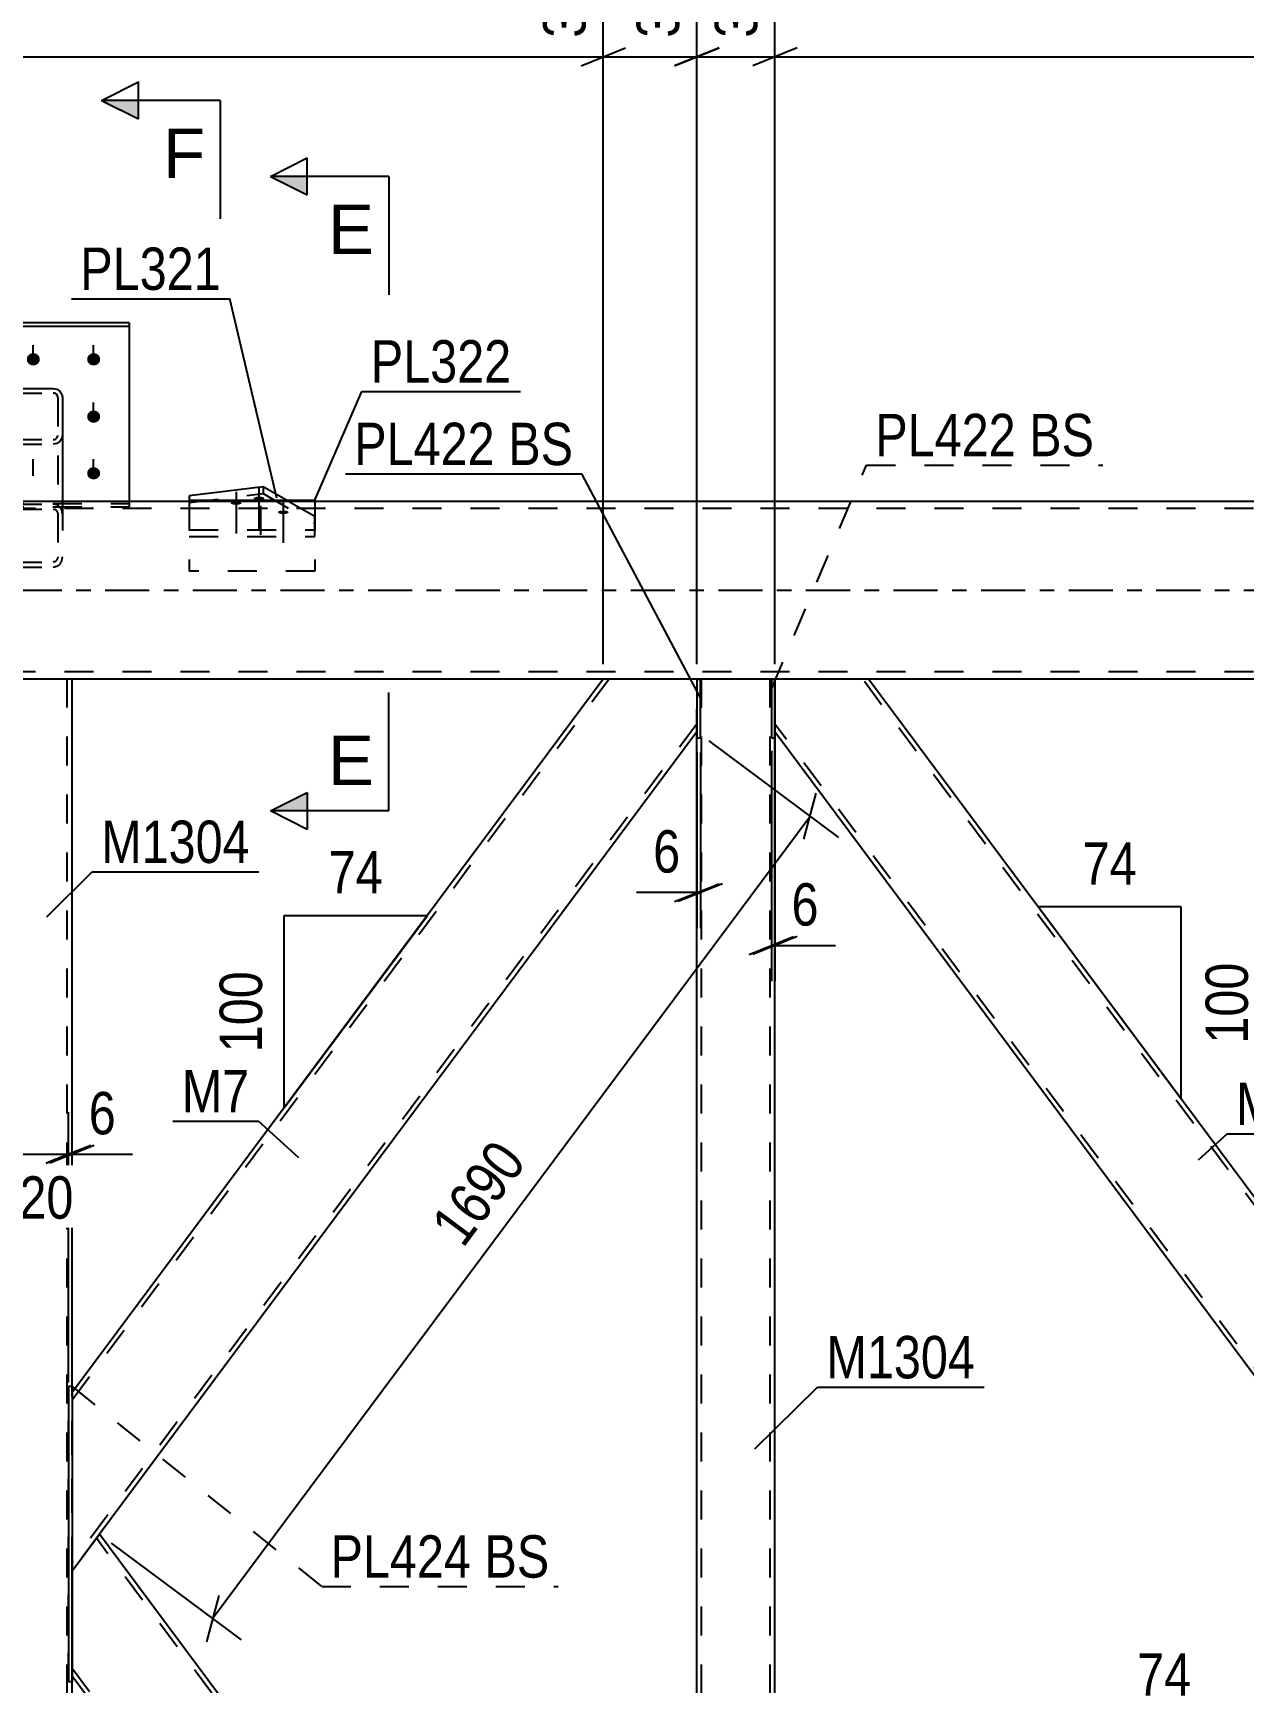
# Model space of a CAD drawing. Header units: millimetres. Extents: x -46 to 795, y -443 to 151.
# Drawn here: x 87 to 168.9, y -73.9 to 37.7 of the extents above; entities that cross this region are included whole.
import ezdxf

# ---------------------------------------------------------------- set-up
doc = ezdxf.new("R2010")
doc.units = ezdxf.units.MM
doc.linetypes.add('DXK_LINE_DOT2', pattern=[3.9198, 1.9599, -1.9599])
doc.linetypes.add('DXK_LINE_DOT3', pattern=[5.9187, 2.979, -0.9799, 0.9799, -0.9799])
doc.styles.add('Arial', font='ARIAL.TTF', dxfattribs={"height": 0.2})
doc.styles.add('Arial Narrow', font='ARIALN.TTF', dxfattribs={"height": 0.2})

# ---------------------------------------------------------------- blocks, each defined once
blk = doc.blocks.new('Part-761550593-3038 - 3006')
at = {"color": 7, "linetype": 'DXK_LINE_DOT2'}
for p, q in [((89.44, -73.77), (89.44, -53.82)), ((89.68, -53.82), (89.44, -53.82)), ((89.68, -73.77), (89.68, -53.82)), ((89.68, -73.77), (89.44, -73.77))]:
    blk.add_line(p, q, dxfattribs=at)
blk = doc.blocks.new('Part-761550593-3028 - 3006')
at = {"color": 7, "linetype": 'DXK_LINE_DOT2'}
for p, q in [((136.94, -6), (137.18, -6)), ((136.94, -6), (136.94, -9.97)), ((137.18, -6), (137.18, -9.97)), ((136.94, -9.97), (137.18, -9.97))]:
    blk.add_line(p, q, dxfattribs=at)
blk = doc.blocks.new('Part-761550593-3033 - 3006')
at = {"color": 2, "linetype": 'Continuous'}
for p, q in [((137.18, -6), (136.94, -6)), ((136.94, -6), (136.94, -9.97)), ((137.18, -9.97), (137.18, -6)), ((136.94, -9.97), (137.18, -9.97))]:
    blk.add_line(p, q, dxfattribs=at)
blk = doc.blocks.new('Part-761550593-3043 - 3006')
at = {"color": 2, "linetype": 'Continuous'}
for p, q in [((89.68, -53.82), (89.44, -53.82)), ((89.44, -53.82), (89.44, -73.77)), ((89.68, -53.82), (89.68, -73.77)), ((89.68, -73.77), (89.44, -73.77))]:
    blk.add_line(p, q, dxfattribs=at)
blk = doc.blocks.new('Bolt-761550593-3051 - 3006')
at = {"linetype": 'Continuous'}
for points in [[(100.77, 5.77), (100.69, 5.77), (100.62, 5.78), (100.56, 5.8), (100.5, 5.81), (100.46, 5.83), (100.42, 5.86), (100.41, 5.88), (100.41, 5.91), (100.42, 5.93), (100.46, 5.96), (100.5, 5.98), (100.56, 5.99), (100.62, 6.01), (100.69, 6.02), (100.77, 6.02), (100.84, 6.02), (100.91, 6.01), (100.98, 5.99), (101.03, 5.98), (101.08, 5.96), (101.11, 5.93), (101.13, 5.91), (101.13, 5.88), (101.11, 5.86), (101.08, 5.83), (101.03, 5.81), (100.98, 5.8), (100.91, 5.78), (100.84, 5.77)], [(102.31, 6.09), (102.24, 6.09), (102.17, 6.1), (102.1, 6.11), (102.05, 6.13), (102, 6.15), (101.97, 6.17), (101.95, 6.2), (101.95, 6.22), (101.97, 6.25), (102, 6.27), (102.05, 6.29), (102.1, 6.31), (102.17, 6.32), (102.24, 6.33), (102.31, 6.33), (102.39, 6.33), (102.46, 6.32), (102.52, 6.31), (102.58, 6.29), (102.62, 6.27), (102.66, 6.25), (102.67, 6.22), (102.67, 6.2), (102.66, 6.17), (102.62, 6.15), (102.58, 6.13), (102.52, 6.11), (102.46, 6.1), (102.39, 6.09)], [(103.95, 5.15), (103.88, 5.15), (103.81, 5.16), (103.74, 5.17), (103.68, 5.19), (103.64, 5.21), (103.61, 5.23), (103.59, 5.26), (103.59, 5.28), (103.61, 5.31), (103.64, 5.33), (103.68, 5.35), (103.74, 5.37), (103.81, 5.38), (103.88, 5.39), (103.95, 5.39), (104.03, 5.39), (104.1, 5.38), (104.16, 5.37), (104.22, 5.35), (104.26, 5.33), (104.29, 5.31), (104.31, 5.28), (104.31, 5.26), (104.29, 5.23), (104.26, 5.21), (104.22, 5.19), (104.16, 5.17), (104.1, 5.16), (104.03, 5.15)]]:
    blk.add_hatch(color=1, dxfattribs=at).paths.add_polyline_path(points)
at = {"color": 1, "linetype": 'Continuous'}
for p, q in [((102.31, 6.96), (102.31, 4.14)), ((100.77, 6.65), (100.77, 3.83)), ((103.95, 6.02), (103.95, 3.2))]:
    blk.add_line(p, q, dxfattribs=at)
at = {"color": 1, "linetype": 'DXK_LINE_DOT2'}
blk.add_line((102.41, 5.71), (102.41, 2.89), dxfattribs=at)
blk = doc.blocks.new('Part-761550593-3052 - 3006')
at = {"color": 2, "linetype": 'Continuous'}
for p, q in [((97.6, 6.08), (97.6, 6)), ((97.6, 6.08), (106.08, 6.08)), ((106.08, 6.08), (106.08, 6))]:
    blk.add_line(p, q, dxfattribs=at)
at = {"color": 7, "linetype": 'DXK_LINE_DOT2'}
for p, q in [((97.6, 6), (97.6, 1.28)), ((106.08, 6), (106.08, 1.28)), ((106.08, 1.28), (97.6, 1.28))]:
    blk.add_line(p, q, dxfattribs=at)
blk = doc.blocks.new('Bolt-761550593-3147 - 3006')
at = {"linetype": 'Continuous'}
for points in [[(82.94, 16.02), (83.03, 16.01), (83.12, 15.99), (83.2, 15.94), (83.27, 15.89), (83.32, 15.82), (83.36, 15.74), (83.38, 15.65), (83.38, 15.57), (83.36, 15.48), (83.32, 15.4), (83.27, 15.33), (83.2, 15.27), (83.12, 15.23), (83.03, 15.2), (82.94, 15.2), (82.85, 15.2), (82.76, 15.23), (82.68, 15.27), (82.62, 15.33), (82.56, 15.4), (82.52, 15.48), (82.51, 15.57), (82.51, 15.65), (82.52, 15.74), (82.56, 15.82), (82.62, 15.89), (82.68, 15.94), (82.76, 15.99), (82.85, 16.01)], [(87.06, 16.02), (87.15, 16.01), (87.24, 15.99), (87.32, 15.94), (87.39, 15.89), (87.44, 15.82), (87.48, 15.74), (87.5, 15.65), (87.5, 15.57), (87.48, 15.48), (87.44, 15.4), (87.39, 15.33), (87.32, 15.27), (87.24, 15.23), (87.15, 15.2), (87.06, 15.2), (86.97, 15.2), (86.88, 15.23), (86.8, 15.27), (86.74, 15.33), (86.68, 15.4), (86.64, 15.48), (86.63, 15.57), (86.63, 15.65), (86.64, 15.74), (86.68, 15.82), (86.74, 15.89), (86.8, 15.94), (86.88, 15.99), (86.97, 16.01)], [(91.14, 16.02), (91.23, 16.01), (91.32, 15.99), (91.4, 15.94), (91.47, 15.89), (91.52, 15.82), (91.56, 15.74), (91.58, 15.65), (91.58, 15.57), (91.56, 15.48), (91.52, 15.4), (91.47, 15.33), (91.4, 15.27), (91.32, 15.23), (91.23, 15.2), (91.14, 15.2), (91.05, 15.2), (90.96, 15.23), (90.88, 15.27), (90.82, 15.33), (90.76, 15.4), (90.72, 15.48), (90.71, 15.57), (90.71, 15.65), (90.72, 15.74), (90.76, 15.82), (90.82, 15.89), (90.88, 15.94), (90.96, 15.99), (91.05, 16.01)], [(82.94, 12.15), (83.03, 12.14), (83.12, 12.11), (83.2, 12.07), (83.27, 12.01), (83.32, 11.94), (83.36, 11.86), (83.38, 11.78), (83.38, 11.69), (83.36, 11.61), (83.32, 11.53), (83.27, 11.46), (83.2, 11.4), (83.12, 11.36), (83.03, 11.33), (82.94, 11.32), (82.85, 11.33), (82.76, 11.36), (82.68, 11.4), (82.62, 11.46), (82.56, 11.53), (82.52, 11.61), (82.51, 11.69), (82.51, 11.78), (82.52, 11.86), (82.56, 11.94), (82.62, 12.01), (82.68, 12.07), (82.76, 12.11), (82.85, 12.14)], [(91.14, 12.15), (91.23, 12.14), (91.32, 12.11), (91.4, 12.07), (91.47, 12.01), (91.52, 11.94), (91.56, 11.86), (91.58, 11.78), (91.58, 11.69), (91.56, 11.61), (91.52, 11.53), (91.47, 11.46), (91.4, 11.4), (91.32, 11.36), (91.23, 11.33), (91.14, 11.32), (91.05, 11.33), (90.96, 11.36), (90.88, 11.4), (90.82, 11.46), (90.76, 11.53), (90.72, 11.61), (90.71, 11.69), (90.71, 11.78), (90.72, 11.86), (90.76, 11.94), (90.82, 12.01), (90.88, 12.07), (90.96, 12.11), (91.05, 12.14)], [(82.94, 8.32), (83.03, 8.31), (83.12, 8.28), (83.2, 8.24), (83.27, 8.18), (83.32, 8.11), (83.36, 8.03), (83.38, 7.95), (83.38, 7.86), (83.36, 7.78), (83.32, 7.7), (83.27, 7.63), (83.2, 7.57), (83.12, 7.53), (83.03, 7.5), (82.94, 7.49), (82.85, 7.5), (82.76, 7.53), (82.68, 7.57), (82.62, 7.63), (82.56, 7.7), (82.52, 7.78), (82.51, 7.86), (82.51, 7.95), (82.52, 8.03), (82.56, 8.11), (82.62, 8.18), (82.68, 8.24), (82.76, 8.28), (82.85, 8.31)], [(91.14, 8.32), (91.23, 8.31), (91.32, 8.28), (91.4, 8.24), (91.47, 8.18), (91.52, 8.11), (91.56, 8.03), (91.58, 7.95), (91.58, 7.86), (91.56, 7.78), (91.52, 7.7), (91.47, 7.63), (91.4, 7.57), (91.32, 7.53), (91.23, 7.5), (91.14, 7.49), (91.05, 7.5), (90.96, 7.53), (90.88, 7.57), (90.82, 7.63), (90.76, 7.7), (90.72, 7.78), (90.71, 7.86), (90.71, 7.95), (90.72, 8.03), (90.76, 8.11), (90.82, 8.18), (90.88, 8.24), (90.96, 8.28), (91.05, 8.31)]]:
    blk.add_hatch(color=1, dxfattribs=at).paths.add_polyline_path(points)
at = {"color": 1, "linetype": 'Continuous'}
for p, q in [((82.94, 15.43), (82.94, 16.57)), ((87.06, 15.43), (87.06, 16.57)), ((91.14, 15.43), (91.14, 16.57)), ((82.94, 11.56), (82.94, 12.69)), ((91.14, 11.56), (91.14, 12.69)), ((82.94, 7.73), (82.94, 8.86)), ((91.14, 7.73), (91.14, 8.86))]:
    blk.add_line(p, q, dxfattribs=at)
at = {"color": 1, "linetype": 'DXK_LINE_DOT2'}
blk.add_line((87.06, 7.73), (87.06, 8.86), dxfattribs=at)
blk = doc.blocks.new('Part-761550593-3091 - 3006')
at = {"color": 2, "linetype": 'Continuous'}
for p, q in [((132.14, -6), (131.9, -6)), ((131.9, -6), (131.9, -9.97)), ((132.14, -9.97), (132.14, -6)), ((131.9, -9.97), (132.14, -9.97))]:
    blk.add_line(p, q, dxfattribs=at)
blk = doc.blocks.new('Part-761550593-3176 - 3006')
at = {"color": 7, "linetype": 'DXK_LINE_DOT2'}
for p, q in [((131.9, -6), (132.14, -6)), ((131.9, -6), (131.9, -9.97)), ((132.14, -6), (132.14, -9.97)), ((131.9, -9.97), (132.14, -9.97))]:
    blk.add_line(p, q, dxfattribs=at)
blk = doc.blocks.new('Part-761550593-3196 - 3006')
at = {"color": 2, "linetype": 'Continuous'}
for p, q in [((608.54, 6), (20.9, 6)), ((125.6, -6), (48.48, -6)), ((136.94, -6), (132.14, -6)), ((137.18, -6), (137.18, -6)), ((220.6, -6), (143.48, -6))]:
    blk.add_line(p, q, dxfattribs=at)
at = {"color": 7, "linetype": 'DXK_LINE_DOT2'}
for p, q in [((608.54, 5.52), (20.9, 5.52)), ((608.54, -5.52), (20.9, -5.52)), ((608.54, -6), (41.94, -6)), ((132.14, -6), (125.6, -6)), ((137.18, -6), (136.94, -6)), ((143.48, -6), (137.18, -6))]:
    blk.add_line(p, q, dxfattribs=at)
at = {"color": 7, "linetype": 'DXK_LINE_DOT3'}
blk.add_line((20.9, 0), (608.54, 0), dxfattribs=at)
blk = doc.blocks.new('Part-761550593-3250 - 3006')
at = {"color": 2, "linetype": 'Continuous'}
for p, q in [((85.09, 13.26), (85.23, 13.46)), ((85.23, 13.46), (85.44, 13.59)), ((85.44, 13.59), (85.68, 13.64)), ((85.68, 13.64), (88.4, 13.64)), ((88.4, 13.64), (88.65, 13.59)), ((88.65, 13.59), (88.86, 13.46)), ((88.86, 13.46), (88.99, 13.26)), ((85.04, 13.03), (85.09, 13.26)), ((85.04, 13.03), (85.04, 6)), ((88.99, 13.26), (89.04, 13.03)), ((89.04, 13.03), (89.04, 6))]:
    blk.add_line(p, q, dxfattribs=at)
at = {"color": 7, "linetype": 'DXK_LINE_DOT2'}
for p, q in [((85.39, 13.15), (85.36, 13.03)), ((85.36, 13.03), (85.36, 2.25)), ((85.46, 13.25), (85.39, 13.15)), ((85.56, 13.31), (85.46, 13.25)), ((85.68, 13.33), (85.56, 13.31)), ((85.68, 13.33), (88.4, 13.33)), ((88.53, 13.31), (88.4, 13.33)), ((88.63, 13.25), (88.53, 13.31)), ((88.7, 13.15), (88.63, 13.25)), ((88.72, 13.03), (88.7, 13.15)), ((88.72, 13.03), (88.72, 2.25)), ((85.09, 10.25), (85.04, 10.48)), ((85.23, 10.05), (85.09, 10.25)), ((85.44, 9.92), (85.23, 10.05)), ((85.39, 10.36), (85.36, 10.48)), ((85.44, 10.29), (85.39, 10.36)), ((85.46, 10.27), (85.44, 10.29)), ((85.46, 10.27), (85.56, 10.2)), ((85.56, 10.2), (85.68, 10.18)), ((85.68, 10.18), (88.4, 10.18)), ((88.4, 10.18), (88.53, 10.2)), ((88.53, 10.2), (88.63, 10.27)), ((88.63, 10.27), (88.65, 10.29)), ((88.65, 10.29), (88.7, 10.36)), ((88.86, 10.05), (88.65, 9.92)), ((88.7, 10.36), (88.72, 10.48)), ((88.99, 10.25), (88.86, 10.05)), ((89.04, 10.48), (88.99, 10.25)), ((85.68, 9.88), (85.44, 9.92)), ((85.68, 9.88), (88.4, 9.88)), ((88.65, 9.92), (88.4, 9.88)), ((85.04, 6), (85.04, 2.25)), ((85.68, 5.83), (85.44, 5.77)), ((85.68, 5.83), (88.4, 5.83)), ((88.65, 5.77), (88.4, 5.83)), ((89.04, 6), (89.04, 2.25)), ((85.09, 5.41), (85.04, 5.14)), ((85.36, 5.14), (85.39, 5.28)), ((85.56, 5.46), (85.68, 5.49)), ((85.68, 5.49), (88.4, 5.49)), ((88.4, 5.49), (88.53, 5.46)), ((88.7, 5.28), (88.72, 5.14)), ((89.04, 5.14), (88.99, 5.41)), ((85.04, 2.25), (85.09, 1.99)), ((85.39, 2.12), (85.36, 2.25)), ((88.72, 2.25), (88.7, 2.12)), ((88.99, 1.99), (89.04, 2.25)), ((85.44, 1.62), (85.68, 1.57)), ((85.68, 1.91), (85.56, 1.94)), ((85.68, 1.91), (88.4, 1.91)), ((85.68, 1.57), (88.4, 1.57)), ((88.53, 1.94), (88.4, 1.91)), ((88.4, 1.57), (88.65, 1.62))]:
    blk.add_line(p, q, dxfattribs=at)
for centre, radius, start, end in [((88.37, 5.17), 0.662, 20.7583, 65.68), ((85.7, 5.16), 0.331, 114.32, 159.2417), ((88.39, 5.16), 0.331, 20.7583, 65.68), ((85.71, 2.22), 0.662, 200.7583, 245.68), ((85.7, 2.24), 0.331, 200.7583, 245.68), ((88.39, 2.24), 0.331, 294.32, 339.2417), ((88.37, 2.22), 0.662, 294.32, 339.2417)]:
    blk.add_arc(centre, radius, start, end, dxfattribs=at)
blk = doc.blocks.new('Part-761550593-3252 - 3006')
at = {"color": 2, "linetype": 'Continuous'}
for p, q in [((93.54, 18.08), (80.54, 18.08)), ((80.54, 18.08), (80.54, 6)), ((80.54, 17.86), (93.54, 17.86)), ((93.54, 18.08), (93.54, 6))]:
    blk.add_line(p, q, dxfattribs=at)
at = {"color": 7, "linetype": 'DXK_LINE_DOT2'}
for p, q in [((80.54, 6), (80.54, 5.65)), ((80.54, 5.87), (93.54, 5.87)), ((80.54, 5.65), (93.54, 5.65)), ((93.54, 6), (93.54, 5.65))]:
    blk.add_line(p, q, dxfattribs=at)
blk = doc.blocks.new('Part-761550593-3378 - 3006')
at = {"color": 2, "linetype": 'Continuous'}
for p, q in [((125.58, -6), (89.68, -54.22)), ((131.9, -6), (125.6, -6)), ((131.9, -9.57), (91.53, -63.8))]:
    blk.add_line(p, q, dxfattribs=at)
at = {"color": 7, "linetype": 'DXK_LINE_DOT2'}
for p, q in [((125.98, -6), (89.68, -54.76)), ((125.58, -6), (125.6, -6)), ((125.6, -6), (125.58, -6)), ((131.9, -6), (131.9, -9.57)), ((131.9, -9.04), (89.68, -65.74)), ((89.68, -66.28), (89.68, -54.22)), ((91.53, -63.8), (89.68, -66.28))]:
    blk.add_line(p, q, dxfattribs=at)
blk = doc.blocks.new('Part-761550593-3273 - 3006')
at = {"color": 2, "linetype": 'Continuous'}
for p, q in [((89.68, -66.28), (91.53, -63.8)), ((131.9, -118.03), (91.53, -63.8)), ((89.68, -72.31), (89.68, -66.28)), ((89.68, -73.38), (89.68, -72.31)), ((125.58, -121.6), (89.68, -73.38)), ((125.6, -121.6), (131.9, -121.6))]:
    blk.add_line(p, q, dxfattribs=at)
at = {"color": 7, "linetype": 'DXK_LINE_DOT2'}
for p, q in [((131.9, -118.56), (91.33, -64.07)), ((89.68, -73.3), (89.68, -72.31)), ((89.68, -72.84), (89.68, -72.72)), ((125.98, -121.6), (89.68, -72.84)), ((131.9, -121.6), (131.9, -118.03)), ((125.58, -121.6), (125.6, -121.6)), ((125.6, -121.6), (125.58, -121.6))]:
    blk.add_line(p, q, dxfattribs=at)
blk = doc.blocks.new('Part-761550593-3383 - 3006')
at = {"color": 7, "linetype": 'DXK_LINE_DOT2'}
for p, q in [((89.68, -6), (84.4, -6)), ((89.36, -121.6), (89.36, -6)), ((89.68, -73.77), (89.68, -53.82))]:
    blk.add_line(p, q, dxfattribs=at)
at = {"color": 2, "linetype": 'Continuous'}
for p, q in [((89.68, -53.82), (89.68, -6)), ((89.68, -121.6), (89.68, -73.77))]:
    blk.add_line(p, q, dxfattribs=at)
blk = doc.blocks.new('Part-761550593-3398 - 3006')
at = {"color": 7, "linetype": 'DXK_LINE_DOT2'}
for p, q in [((137.18, -6), (131.9, -6)), ((131.9, -9.97), (131.9, -6)), ((132.22, -121.6), (132.22, -6)), ((136.86, -121.6), (136.86, -6)), ((137.18, -9.97), (137.18, -6))]:
    blk.add_line(p, q, dxfattribs=at)
at = {"color": 2, "linetype": 'Continuous'}
for p, q in [((131.9, -117.51), (131.9, -9.97)), ((137.18, -117.63), (137.18, -9.97))]:
    blk.add_line(p, q, dxfattribs=at)
blk = doc.blocks.new('Part-761550593-3418 - 3006')
at = {"color": 2, "linetype": 'Continuous'}
for p, q in [((143.48, -6), (137.18, -6)), ((182.04, -57.77), (143.49, -6)), ((177.55, -63.8), (137.18, -9.57)), ((181.64, -58.31), (182.04, -57.77)), ((181.64, -58.31), (177.55, -63.8))]:
    blk.add_line(p, q, dxfattribs=at)
at = {"color": 7, "linetype": 'DXK_LINE_DOT2'}
for p, q in [((137.18, -9.57), (137.18, -6)), ((181.84, -58.04), (143.1, -6)), ((143.49, -6), (143.48, -6)), ((143.49, -6), (143.48, -6)), ((177.75, -63.53), (137.18, -9.04)), ((182.01, -57.81), (181.64, -58.31)), ((177.75, -63.53), (177.77, -63.51))]:
    blk.add_line(p, q, dxfattribs=at)
blk = doc.blocks.new('Part-761550593-3479 - 3006')
at = {"color": 2, "linetype": 'Continuous'}
for p, q in [((102.59, 6.98), (97.6, 6.39)), ((104.17, 6.08), (102.59, 6.98)), ((97.6, 6.39), (97.6, 6.08))]:
    blk.add_line(p, q, dxfattribs=at)
at = {"color": 7, "linetype": 'DXK_LINE_DOT2'}
for p, q in [((102.59, 6.98), (102.59, 6.53)), ((97.6, 5.93), (102.59, 6.53)), ((97.6, 6.08), (97.6, 3.64)), ((102.59, 6.53), (106.08, 4.54)), ((106.08, 4.99), (104.17, 6.08)), ((106.08, 3.64), (106.08, 4.99)), ((97.6, 4.09), (106.08, 4.09)), ((97.6, 3.64), (106.08, 3.64))]:
    blk.add_line(p, q, dxfattribs=at)
blk = doc.blocks.new('StraightDimension-761550593-4062 - 3006')
at = {"color": 7, "linetype": 'Continuous'}
for p, q in [((137.18, -7), (137.18, -26.41)), ((136.94, -10.86), (136.94, -26.41)), ((135.44, -24.61), (138.44, -23.41)), ((138.68, -23.41), (135.68, -24.61)), ((136.94, -24.01), (137.18, -24.01)), ((137.18, -24.01), (141.26, -24.01)), ((137.18, -24.01), (141.26, -24.01))]:
    blk.add_line(p, q, dxfattribs=at)
at = {"color": 0}
blk.add_wipeout([(140.73, -23.26), (140.73, -19.06), (137.7, -19.06), (137.7, -23.26)], dxfattribs=at)
at = {"color": 3, "style": 'Arial Narrow'}
blk.add_text('6', height=2.86, dxfattribs=at).set_placement((138.3, -22.66))
blk = doc.blocks.new('AngleDimension-761550593-3488 - 3006')
at = {"color": 7, "linetype": 'Continuous'}
for p, q in [((104.02, -21.98), (113.69, -21.98)), ((104.02, -34.97), (113.69, -21.98)), ((104.02, -34.97), (104.02, -21.98)), ((110.77, -25.9), (113.69, -21.98))]:
    blk.add_line(p, q, dxfattribs=at)
at = {"color": 0}
for points in [[(111.28, -21.08), (111.28, -16.88), (106.42, -16.88), (106.42, -21.08)], [(103.12, -25.13), (98.92, -25.13), (98.92, -31.82), (103.12, -31.82)]]:
    blk.add_wipeout(points, dxfattribs=at)
at = {"color": 3, "style": 'Arial Narrow'}
blk.add_text('74', height=2.863, dxfattribs=at).set_placement((107.02, -20.48))
blk.add_text('100', height=2.863, rotation=90.0002, dxfattribs=at).set_placement((102.52, -31.22))
blk = doc.blocks.new('StraightDimension-761550593-4393 - 3006')
at = {"color": 7, "linetype": 'Continuous'}
for p, q in [((132.7, -10.17), (141.47, -16.7)), ((139.13, -16.83), (139.96, -13.71)), ((99.18, -69.49), (139.55, -15.27)), ((92.33, -64.4), (101.1, -70.93)), ((99.59, -67.93), (98.76, -71.06))]:
    blk.add_line(p, q, dxfattribs=at)
at = {"color": 0}
blk.add_wipeout([(121.3, -38.52), (117.93, -36.01), (112.85, -42.84), (116.22, -45.35)], dxfattribs=at)
at = {"color": 3, "style": 'Arial Narrow'}
blk.add_text('1690', height=2.863, rotation=53.3309, dxfattribs=at).set_placement((116.1, -44.51))
blk = doc.blocks.new('AngleDimension-761550593-3565 - 3006')
at = {"color": 7, "linetype": 'Continuous'}
for p, q in [((158.53, -26.19), (154.96, -21.4)), ((164.64, -21.4), (154.96, -21.4)), ((164.64, -34.39), (154.96, -21.4)), ((164.64, -34.39), (164.64, -21.4))]:
    blk.add_line(p, q, dxfattribs=at)
at = {"color": 0}
for points in [[(162.23, -20.5), (162.23, -16.3), (157.37, -16.3), (157.37, -20.5)], [(169.74, -24.56), (165.54, -24.56), (165.54, -31.24), (169.74, -31.24)]]:
    blk.add_wipeout(points, dxfattribs=at)
at = {"color": 3, "style": 'Arial Narrow'}
blk.add_text('74', height=2.863, dxfattribs=at).set_placement((157.97, -19.9))
blk.add_text('100', height=2.863, rotation=90.0002, dxfattribs=at).set_placement((169.14, -30.64))
blk = doc.blocks.new('StraightDimension-761550593-3593 - 3006')
at = {"color": 7, "linetype": 'Continuous'}
for p, q in [((131.9, -10.97), (131.9, -22.83)), ((132.14, -10.97), (132.14, -22.83)), ((130.4, -21.03), (133.4, -19.83)), ((133.64, -19.83), (130.64, -21.03)), ((131.9, -20.43), (127.82, -20.43)), ((131.9, -20.43), (127.82, -20.43)), ((131.9, -20.43), (132.14, -20.43))]:
    blk.add_line(p, q, dxfattribs=at)
at = {"color": 0}
blk.add_wipeout([(131.37, -19.68), (131.37, -15.48), (128.35, -15.48), (128.35, -19.68)], dxfattribs=at)
at = {"color": 3, "style": 'Arial Narrow'}
blk.add_text('6', height=2.86, dxfattribs=at).set_placement((128.95, -19.08))
blk = doc.blocks.new('StraightDimension-761550593-11436 - 3006')
at = {"color": 7, "linetype": 'Continuous'}
for p, q in [((137.18, -5), (137.18, 44.66)), ((220.58, -5), (220.58, 44.66)), ((138.68, 36.65), (135.68, 35.45)), ((137.18, 36.05), (220.58, 36.05)), ((219.08, 35.45), (222.08, 36.65))]:
    blk.add_line(p, q, dxfattribs=at)
at = {"color": 0, "linetype": 'Continuous'}
blk.add_wipeout([(219.98, 45.26), (215.78, 45.26), (215.78, 36.75), (219.98, 36.75)], dxfattribs=at)
at = {"color": 3, "linetype": 'Continuous', "style": 'Arial Narrow'}
blk.add_text('5875', height=2.863, rotation=90.0002, dxfattribs=at).set_placement((219.38, 37.35))
blk = doc.blocks.new('StraightDimension-761550593-11437 - 3006')
at = {"color": 7, "linetype": 'Continuous'}
for p, q in [((131.9, -5), (131.9, 44.66)), ((137.18, -5), (137.18, 44.66)), ((130.4, 35.45), (133.4, 36.65)), ((131.9, 36.05), (137.18, 36.05)), ((138.68, 36.65), (135.68, 35.45))]:
    blk.add_line(p, q, dxfattribs=at)
at = {"color": 0, "linetype": 'Continuous'}
blk.add_wipeout([(136.58, 45.26), (132.38, 45.26), (132.38, 36.75), (136.58, 36.75)], dxfattribs=at)
at = {"color": 3, "linetype": 'Continuous', "style": 'Arial Narrow'}
blk.add_text('3790', height=2.863, rotation=90.0002, dxfattribs=at).set_placement((135.98, 37.35))
blk = doc.blocks.new('StraightDimension-761550593-11438 - 3006')
at = {"color": 7, "linetype": 'Continuous'}
for p, q in [((125.58, -5), (125.58, 44.66)), ((131.9, -5), (131.9, 44.66)), ((124.08, 35.45), (127.08, 36.65)), ((125.58, 36.05), (131.9, 36.05)), ((133.4, 36.65), (130.4, 35.45))]:
    blk.add_line(p, q, dxfattribs=at)
at = {"color": 0, "linetype": 'Continuous'}
blk.add_wipeout([(131.3, 45.26), (127.1, 45.26), (127.1, 36.75), (131.3, 36.75)], dxfattribs=at)
at = {"color": 3, "linetype": 'Continuous', "style": 'Arial Narrow'}
blk.add_text('3658', height=2.863, rotation=90.0002, dxfattribs=at).set_placement((130.7, 37.35))
blk = doc.blocks.new('StraightDimension-761550593-11439 - 3006')
at = {"color": 7, "linetype": 'Continuous'}
for p, q in [((84.4, -5), (84.4, 44.66)), ((125.58, -5), (125.58, 44.66)), ((85.9, 36.65), (82.9, 35.45)), ((84.4, 36.05), (125.58, 36.05)), ((124.08, 35.45), (127.08, 36.65))]:
    blk.add_line(p, q, dxfattribs=at)
at = {"color": 0, "linetype": 'Continuous'}
blk.add_wipeout([(124.98, 45.26), (120.78, 45.26), (120.78, 36.75), (124.98, 36.75)], dxfattribs=at)
at = {"color": 3, "linetype": 'Continuous', "style": 'Arial Narrow'}
blk.add_text('3500', height=2.863, rotation=90.0002, dxfattribs=at).set_placement((124.38, 37.35))
blk = doc.blocks.new('StraightDimension-761550593-12283 - 3006')
at = {"color": 7, "linetype": 'Continuous'}
for p, q in [((89.44, -53.54), (89.44, -35.27)), ((89.68, -52.82), (89.68, -35.27)), ((87.94, -38.72), (90.94, -37.52)), ((91.18, -37.52), (88.18, -38.72)), ((89.44, -38.12), (89.68, -38.12)), ((89.68, -38.12), (93.76, -38.12)), ((89.68, -38.12), (93.76, -38.12))]:
    blk.add_line(p, q, dxfattribs=at)
at = {"color": 0}
blk.add_wipeout([(93.24, -37.37), (93.24, -33.17), (90.21, -33.17), (90.21, -37.37)], dxfattribs=at)
at = {"color": 3, "style": 'Arial Narrow'}
blk.add_text('6', height=2.86, dxfattribs=at).set_placement((90.81, -36.77))
blk = doc.blocks.new('StraightDimension-761550593-12284 - 3006')
at = {"color": 7, "linetype": 'Continuous'}
for p, q in [((84.64, -53.33), (84.64, -35.72)), ((89.44, -53.54), (89.44, -35.72)), ((83.14, -38.72), (86.14, -37.52)), ((90.94, -37.52), (87.94, -38.72)), ((84.64, -38.12), (89.44, -38.12))]:
    blk.add_line(p, q, dxfattribs=at)
at = {"color": 0}
blk.add_wipeout([(90.38, -43.07), (90.38, -38.87), (83.7, -38.87), (83.7, -43.07)], dxfattribs=at)
at = {"color": 3, "style": 'Arial Narrow'}
blk.add_text('120', height=2.863, dxfattribs=at).set_placement((84.3, -42.47))
blk = doc.blocks.new('AngleDimension-761550593-14970 - 3006')
at = {"color": 7, "linetype": 'Continuous'}
for p, q in [((158.64, -76.21), (168.31, -76.21)), ((158.64, -89.2), (168.31, -76.21)), ((158.64, -89.2), (158.64, -76.21)), ((163.15, -83.14), (168.31, -76.21))]:
    blk.add_line(p, q, dxfattribs=at)
at = {"color": 0}
for points in [[(165.91, -75.31), (165.91, -71.11), (161.05, -71.11), (161.05, -75.31)], [(157.74, -79.36), (153.54, -79.36), (153.54, -86.05), (157.74, -86.05)]]:
    blk.add_wipeout(points, dxfattribs=at)
at = {"color": 3, "style": 'Arial Narrow'}
blk.add_text('74', height=2.863, dxfattribs=at).set_placement((161.65, -74.71))
blk.add_text('100', height=2.863, rotation=90.0002, dxfattribs=at).set_placement((157.14, -85.45))
blk = doc.blocks.new('MarkSet-761550593-4875 - 3006')
at = {"color": 30, "linetype": 'DXK_LINE_DOT2'}
for p, q in [((136.94, -6.66), (143.36, 8.46)), ((143.36, 8.46), (159.34, 8.46))]:
    blk.add_line(p, q, dxfattribs=at)
at = {"color": 0}
for points in [[(153.46, 9.06), (153.46, 12.06), (143.96, 12.06), (143.96, 9.06)], [(158.74, 9.06), (158.74, 12.06), (154.36, 12.06), (154.36, 9.06)]]:
    blk.add_wipeout(points, dxfattribs=at)
for points in [[(153.46, 9.06), (153.46, 12.06), (143.96, 12.06), (143.96, 9.06)], [(158.74, 9.06), (158.74, 12.06), (154.36, 12.06), (154.36, 9.06)]]:
    blk.add_wipeout(points, dxfattribs=at)
at = {"color": 3, "style": 'Arial Narrow'}
for s, p in [('PL422', (143.96, 9.06)), ('BS', (154.36, 9.06))]:
    blk.add_text(s, height=2.863, dxfattribs=at).set_placement(p)
blk = doc.blocks.new('MarkSet-761550593-4815 - 3006')
at = {"color": 30, "linetype": 'Continuous'}
for p in [(108.15, 7.86), (132.14, -7.26)]:
    blk.add_line(p, (124.14, 7.86), dxfattribs=at)
at = {"color": 0}
for points in [[(118.26, 8.46), (118.26, 11.46), (108.75, 11.46), (108.75, 8.46)], [(123.54, 8.46), (123.54, 11.46), (119.16, 11.46), (119.16, 8.46)]]:
    blk.add_wipeout(points, dxfattribs=at)
for points in [[(118.26, 8.46), (118.26, 11.46), (108.75, 11.46), (108.75, 8.46)], [(123.54, 8.46), (123.54, 11.46), (119.16, 11.46), (119.16, 8.46)]]:
    blk.add_wipeout(points, dxfattribs=at)
at = {"color": 3, "style": 'Arial Narrow'}
for s, p in [('PL422', (108.75, 8.46)), ('BS', (119.16, 8.46))]:
    blk.add_text(s, height=2.863, dxfattribs=at).set_placement(p)
blk = doc.blocks.new('Mark-761550593-3374 - 3006')
at = {"color": 30, "linetype": 'Continuous'}
for p in [(96.5, -35.88), (105, -38.35)]:
    blk.add_line(p, (102.27, -35.88), dxfattribs=at)
at = {"color": 0}
blk.add_wipeout([(101.67, -35.28), (101.67, -32.28), (97.1, -32.28), (97.1, -35.28)], dxfattribs=at)
blk.add_wipeout([(101.67, -35.28), (101.67, -32.28), (97.1, -32.28), (97.1, -35.28)], dxfattribs=at)
at = {"color": 3, "style": 'Arial Narrow'}
blk.add_text('M7', height=2.863, dxfattribs=at).set_placement((97.1, -35.28))
blk = doc.blocks.new('Mark-761550593-3394 - 3006')
at = {"color": 30, "linetype": 'Continuous'}
for p, q in [((135.82, -58.02), (140.06, -53.86)), ((140.06, -53.86), (151.31, -53.86))]:
    blk.add_line(p, q, dxfattribs=at)
at = {"color": 0}
blk.add_wipeout([(150.71, -53.26), (150.71, -50.26), (140.66, -50.26), (140.66, -53.26)], dxfattribs=at)
blk.add_wipeout([(150.71, -53.26), (150.71, -50.26), (140.66, -50.26), (140.66, -53.26)], dxfattribs=at)
at = {"color": 3, "style": 'Arial Narrow'}
blk.add_text('M1304', height=2.863, dxfattribs=at).set_placement((140.66, -53.26))
blk = doc.blocks.new('Mark-761550593-3379 - 3006')
at = {"color": 30, "linetype": 'Continuous'}
for p, q in [((87.98, -22.06), (91.05, -19.03)), ((91.05, -19.03), (102.3, -19.03))]:
    blk.add_line(p, q, dxfattribs=at)
at = {"color": 0}
blk.add_wipeout([(101.7, -18.43), (101.7, -15.43), (91.65, -15.43), (91.65, -18.43)], dxfattribs=at)
blk.add_wipeout([(101.7, -18.43), (101.7, -15.43), (91.65, -15.43), (91.65, -18.43)], dxfattribs=at)
at = {"color": 3, "style": 'Arial Narrow'}
blk.add_text('M1304', height=2.863, dxfattribs=at).set_placement((91.65, -18.43))
blk = doc.blocks.new('SectionMark-761550593-4711 - 3006')
at = {"linetype": 'Continuous'}
blk.add_hatch(color=6, dxfattribs=at).paths.add_polyline_path([(94.18, 33.11), (94.18, 31.86), (91.68, 33.11)])
at = {"color": 6, "linetype": 'Continuous'}
for p, q in [((91.68, 33.11), (94.18, 34.36)), ((94.18, 31.86), (94.18, 34.36)), ((99.68, 33.11), (91.68, 33.11)), ((91.68, 33.11), (94.18, 31.86)), ((99.68, 33.11), (99.68, 25.11))]:
    blk.add_line(p, q, dxfattribs=at)
at = {"color": 0, "linetype": 'Continuous'}
blk.add_wipeout([(98.68, 27.86), (98.68, 31.36), (95.83, 31.36), (95.83, 27.86)], dxfattribs=at)
at = {"color": 3, "linetype": 'Continuous', "style": 'Arial'}
blk.add_text('F', height=3.34, dxfattribs=at).set_placement((95.83, 27.86))
blk = doc.blocks.new('Mark-761550593-3414 - 3006')
at = {"color": 30, "linetype": 'Continuous'}
for p, q in [((165.8, -38.5), (167.74, -36.74)), ((167.74, -36.74), (177.16, -36.74))]:
    blk.add_line(p, q, dxfattribs=at)
at = {"color": 0}
blk.add_wipeout([(176.56, -36.14), (176.56, -33.14), (168.34, -33.14), (168.34, -36.14)], dxfattribs=at)
blk.add_wipeout([(176.56, -36.14), (176.56, -33.14), (168.34, -33.14), (168.34, -36.14)], dxfattribs=at)
at = {"color": 3, "style": 'Arial Narrow'}
blk.add_text('M731', height=2.863, dxfattribs=at).set_placement((168.34, -36.14))
blk = doc.blocks.new('MarkSet-761550593-4799 - 3006')
at = {"color": 30, "linetype": 'DXK_LINE_DOT2'}
for p, q in [((89.68, -53.82), (106.55, -67.33)), ((106.55, -67.33), (122.53, -67.33))]:
    blk.add_line(p, q, dxfattribs=at)
at = {"color": 0}
for points in [[(116.65, -66.73), (116.65, -63.73), (107.15, -63.73), (107.15, -66.73)], [(121.93, -66.73), (121.93, -63.73), (117.55, -63.73), (117.55, -66.73)]]:
    blk.add_wipeout(points, dxfattribs=at)
for points in [[(116.65, -66.73), (116.65, -63.73), (107.15, -63.73), (107.15, -66.73)], [(121.93, -66.73), (121.93, -63.73), (117.55, -63.73), (117.55, -66.73)]]:
    blk.add_wipeout(points, dxfattribs=at)
at = {"color": 3, "style": 'Arial Narrow'}
for s, p in [('PL424', (107.15, -66.73)), ('BS', (117.55, -66.73))]:
    blk.add_text(s, height=2.863, dxfattribs=at).set_placement(p)
blk = doc.blocks.new('Mark-761550593-11629 - 3006')
at = {"color": 30, "linetype": 'Continuous'}
for p in [(89.64, 19.7), (103.53, 6.22)]:
    blk.add_line(p, (100.34, 19.7), dxfattribs=at)
at = {"color": 0}
blk.add_wipeout([(99.74, 20.3), (99.74, 23.3), (90.24, 23.3), (90.24, 20.3)], dxfattribs=at)
blk.add_wipeout([(99.74, 20.3), (99.74, 23.3), (90.24, 23.3), (90.24, 20.3)], dxfattribs=at)
at = {"color": 3, "style": 'Arial Narrow'}
blk.add_text('PL321', height=2.863, dxfattribs=at).set_placement((90.24, 20.3))
blk = doc.blocks.new('Mark-761550593-14871 - 3006')
at = {"color": 30, "linetype": 'Continuous'}
for p, q in [((106.08, 6.08), (109.27, 13.44)), ((109.27, 13.44), (119.98, 13.44))]:
    blk.add_line(p, q, dxfattribs=at)
at = {"color": 0}
blk.add_wipeout([(119.38, 14.04), (119.38, 17.04), (109.87, 17.04), (109.87, 14.04)], dxfattribs=at)
blk.add_wipeout([(119.38, 14.04), (119.38, 17.04), (109.87, 17.04), (109.87, 14.04)], dxfattribs=at)
at = {"color": 3, "style": 'Arial Narrow'}
blk.add_text('PL322', height=2.863, dxfattribs=at).set_placement((109.87, 14.04))
blk = doc.blocks.new('SectionMark-761550593-16096 - 3006')
at = {"linetype": 'Continuous'}
for points in [[(105.58, 27.97), (105.58, 26.72), (103.08, 27.97)], [(105.58, -13.66), (105.58, -14.91), (103.08, -14.91)]]:
    blk.add_hatch(color=6, dxfattribs=at).paths.add_polyline_path(points)
at = {"color": 6, "linetype": 'Continuous'}
for p, q in [((103.08, 27.97), (105.58, 29.22)), ((105.58, 26.72), (105.58, 29.22)), ((111.08, 27.97), (103.08, 27.97)), ((103.08, 27.97), (105.58, 26.72)), ((111.08, 27.97), (111.08, 19.97)), ((111.08, -14.91), (111.08, -6.91)), ((103.08, -14.91), (105.58, -13.66)), ((105.58, -13.66), (105.58, -16.16)), ((111.08, -14.91), (103.08, -14.91)), ((105.58, -16.16), (103.08, -14.91))]:
    blk.add_line(p, q, dxfattribs=at)
at = {"color": 0, "linetype": 'Continuous'}
for points in [[(110.08, 22.72), (110.08, 26.22), (106.97, 26.22), (106.97, 22.72)], [(110.08, -13.16), (110.08, -9.66), (106.97, -9.66), (106.97, -13.16)]]:
    blk.add_wipeout(points, dxfattribs=at)
at = {"color": 3, "linetype": 'Continuous', "style": 'Arial'}
for p in [(106.97, 22.72), (106.97, -13.16)]:
    blk.add_text('E', height=3.34, dxfattribs=at).set_placement(p)

msp = doc.modelspace()

# ---------------------------------------------------------------- block references
for name in ['Part-761550593-3252 - 3006', 'Bolt-761550593-3147 - 3006', 'Part-761550593-3250 - 3006', 'Part-761550593-3196 - 3006', 'Part-761550593-3479 - 3006', 'Bolt-761550593-3051 - 3006', 'Part-761550593-3052 - 3006', 'Part-761550593-3383 - 3006', 'Part-761550593-3378 - 3006', 'Part-761550593-3091 - 3006', 'Part-761550593-3176 - 3006', 'Part-761550593-3398 - 3006', 'Part-761550593-3028 - 3006', 'Part-761550593-3033 - 3006', 'Part-761550593-3418 - 3006', 'Part-761550593-3038 - 3006', 'Part-761550593-3043 - 3006', 'Part-761550593-3273 - 3006', 'AngleDimension-761550593-14970 - 3006']:
    msp.add_blockref(name, (0, 0))

# ---------------------------------------------------------------- next in the draw order: block references
for name in ['StraightDimension-761550593-11436 - 3006', 'StraightDimension-761550593-4062 - 3006', 'AngleDimension-761550593-3565 - 3006', 'AngleDimension-761550593-3488 - 3006']:
    msp.add_blockref(name, (0, 0))

# ---------------------------------------------------------------- next in the draw order: block references
for name in ['StraightDimension-761550593-11437 - 3006', 'StraightDimension-761550593-4393 - 3006', 'Mark-761550593-3414 - 3006']:
    msp.add_blockref(name, (0, 0))

# ---------------------------------------------------------------- next in the draw order: block references
for name in ['StraightDimension-761550593-11438 - 3006', 'MarkSet-761550593-4875 - 3006', 'StraightDimension-761550593-3593 - 3006', 'Mark-761550593-3379 - 3006', 'Mark-761550593-3374 - 3006', 'StraightDimension-761550593-12283 - 3006', 'Mark-761550593-3394 - 3006']:
    msp.add_blockref(name, (0, 0))

# ---------------------------------------------------------------- next in the draw order: block references
for name in ['StraightDimension-761550593-11439 - 3006', 'StraightDimension-761550593-12284 - 3006']:
    msp.add_blockref(name, (0, 0))

# ---------------------------------------------------------------- next in the draw order: block references
for name in ['SectionMark-761550593-4711 - 3006', 'MarkSet-761550593-4815 - 3006']:
    msp.add_blockref(name, (0, 0))

# ---------------------------------------------------------------- next in the draw order: block references
for name in ['Mark-761550593-11629 - 3006', 'Mark-761550593-14871 - 3006', 'MarkSet-761550593-4799 - 3006']:
    msp.add_blockref(name, (0, 0))

# ---------------------------------------------------------------- next in the draw order: block references
msp.add_blockref('SectionMark-761550593-16096 - 3006', (0, 0))

doc.saveas('drawing.dxf')
